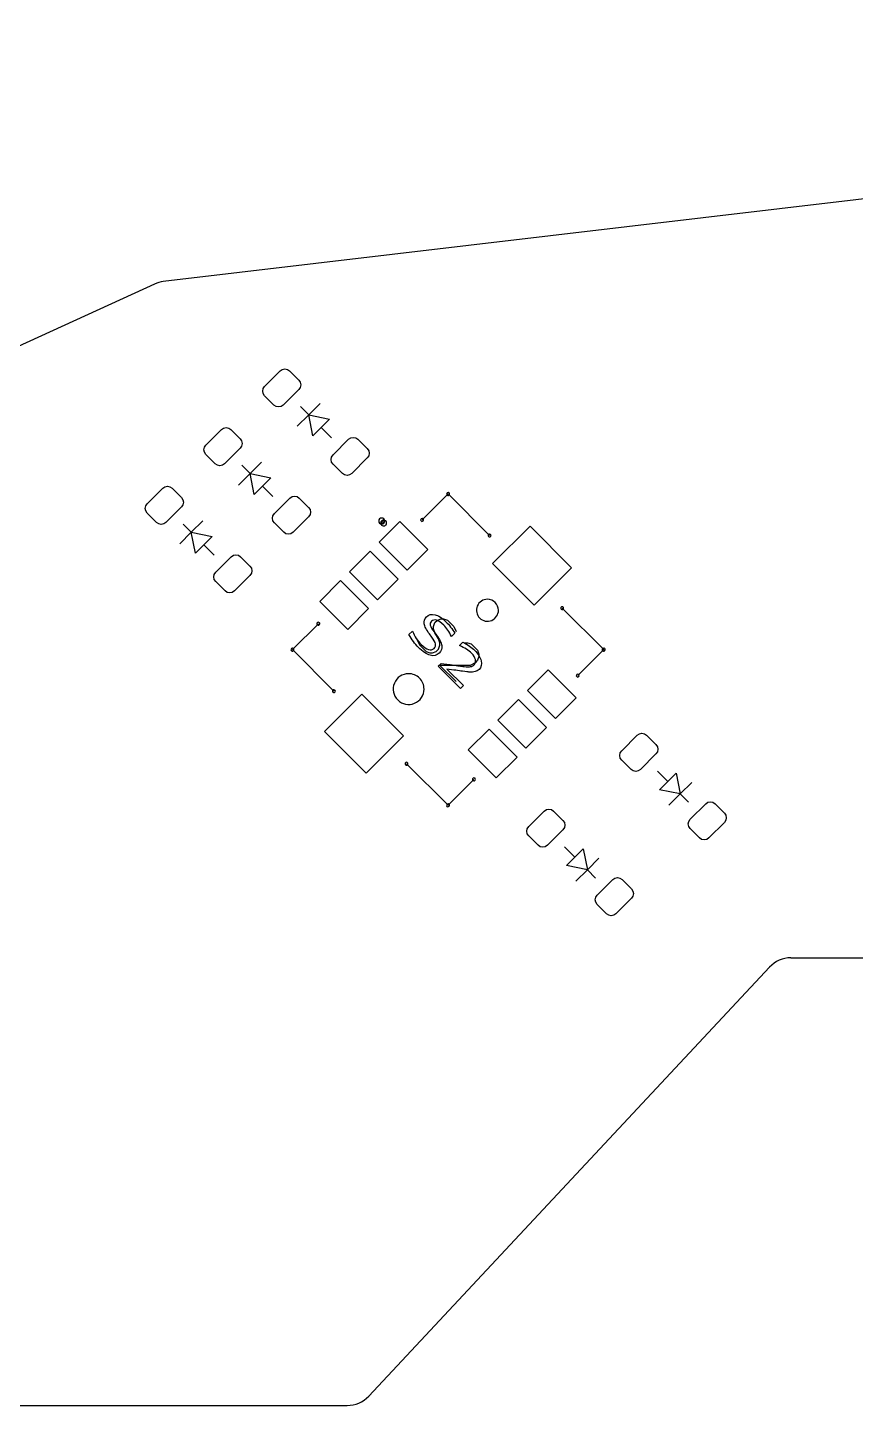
# Model space of a CAD drawing. Header units: millimetres. Extents: x 10 to 287, y 10 to 200.
# Drawn here: x 42.42 to 70.63, y 102.16 to 149.1 of the extents above; entities that cross this region are included whole.
import ezdxf

# ---------------------------------------------------------------- set-up
doc = ezdxf.new("R2010")
doc.units = ezdxf.units.MM
doc.layers.get('0').update_dxf_attribs({"linetype": 'CONTINUOUS'})

msp = doc.modelspace()

# ---------------------------------------------------------------- linework, layer by layer
at = {"color": 7}
for points in [[(120.4495, 149.1021), (47.0489, 140.4462)], [(46.7503, 140.3626), (20.0831, 128.1747)], [(51.7197, 136.1875), (52.0025, 135.9047), (51.6136, 135.5158)], [(52.0025, 135.9047), (52.3914, 136.2936)], [(52.0025, 135.9047), (52.7096, 135.7633)], [(52.1439, 135.1976), (52.0025, 135.9047)], [(52.7096, 135.7633), (52.1439, 135.1976)], [(52.4268, 135.4804), (52.7803, 135.1269)], [(50.0025, 133.9047), (50.3914, 134.2936)], [(49.7197, 134.1875), (50.0025, 133.9047), (49.6136, 133.5158)], [(50.0025, 133.9047), (50.7096, 133.7633)], [(50.1439, 133.1976), (50.0025, 133.9047)], [(50.7096, 133.7633), (50.1439, 133.1976)], [(50.4268, 133.4804), (50.7803, 133.1269)], [(56.75, 133.2105), (58.1642, 131.7963)], [(58.1642, 131.7963), (56.75, 133.2105)], [(47.7197, 132.1875), (48.0025, 131.9047), (47.6136, 131.5158)], [(48.0025, 131.9047), (48.3914, 132.2936)], [(54.4873, 132.2913), (54.558, 132.2206)], [(48.0025, 131.9047), (48.7096, 131.7633)], [(48.1439, 131.1976), (48.0025, 131.9047)], [(48.7096, 131.7633), (48.1439, 131.1976)], [(48.4268, 131.4804), (48.7803, 131.1269)], [(60.6391, 129.3214), (62.0533, 127.9072)], [(61.1694, 127.0233), (62.0533, 127.9072), (60.6391, 129.3214)], [(51.4467, 127.9072), (52.3306, 128.7911)], [(52.3306, 128.7911), (51.4467, 127.9072)], [(55.7024, 128.2281), (55.788, 128.057), (56.0018, 127.8432), (56.1301, 127.8004), (56.2156, 127.8004), (56.3439, 127.8432), (56.4294, 127.9287), (56.4722, 128.057), (56.4722, 128.1425), (56.4294, 128.2708), (56.3011, 128.4846), (56.2584, 128.6129), (56.2584, 128.6985), (56.3011, 128.8268), (56.3867, 128.9123), (56.5149, 128.955), (56.6005, 128.955), (56.7288, 128.9123), (56.9426, 128.6985), (57.0281, 128.5274)], [(55.41687, 128.419507), (55.538475, 128.541112)], [(56.198652, 128.334601), (56.114882, 128.44643)], [(56.275434, 128.511574), (56.357824, 128.399953)], [(56.981848, 128.465798), (56.866673, 128.350624)], [(57.138563, 128.043663), (57.25783, 128.16293)], [(51.4467, 127.9072), (52.8609, 126.493)], [(52.8609, 126.493), (51.4467, 127.9072)], [(57.3274, 128.1425), (57.413, 128.1425), (57.5413, 128.0998), (57.7551, 127.886), (57.7978, 127.7577), (57.7978, 127.6721), (57.7551, 127.5439), (57.6696, 127.4583), (57.4985, 127.3728), (56.4722, 127.3728), (57.0281, 126.8169)], [(62.0533, 127.9072), (61.1694, 127.0233)], [(56.711704, 127.246279), (57.272264, 126.685718), (57.172875, 126.586328), (56.419099, 127.340104), (56.518489, 127.439493)], [(55.3358, 124.0181), (56.75, 122.6039)], [(56.75, 122.6039), (55.3358, 124.0181)], [(64.2399, 123.4173), (63.8864, 123.7708)], [(63.9571, 123.1344), (64.5228, 123.7001)], [(64.5228, 123.7001), (64.6642, 122.993), (63.9571, 123.1344)], [(64.6642, 122.993), (65.0531, 123.3819)], [(64.6642, 122.993), (64.2753, 122.6041)], [(64.9471, 122.7101), (64.6642, 122.993)], [(61.0732, 120.834), (60.7197, 121.1875)], [(60.7904, 120.5511), (61.3561, 121.1168)], [(61.3561, 121.1168), (61.4975, 120.4097), (60.7904, 120.5511)], [(61.4975, 120.4097), (61.8864, 120.7986)], [(61.4975, 120.4097), (61.1086, 120.0208)], [(61.7803, 120.1269), (61.4975, 120.4097)], [(68.4342, 117.4072), (97.0946, 117.4072)], [(54.0465, 102.4745), (67.7035, 117.0899)], [(20.5, 102.1572), (53.3158, 102.1572)]]:
    msp.add_lwpolyline(points, dxfattribs=at)
for points in [[(51.0302, 137.4073), (51.1032, 137.4561), (51.1893, 137.4732), (51.2754, 137.4561), (51.3484, 137.4073), (51.6666, 137.0891), (51.7154, 137.0161), (51.7325, 136.93), (51.7154, 136.8439), (51.6666, 136.7709), (51.1363, 136.2406), (51.0633, 136.1918), (50.9772, 136.1747), (50.8911, 136.1918), (50.8181, 136.2406), (50.4999, 136.5588), (50.4511, 136.6318), (50.434, 136.7179), (50.4511, 136.804), (50.4999, 136.877)], [(51.0302, 137.4073), (51.1032, 137.4561), (51.1893, 137.4732), (51.2754, 137.4561), (51.3484, 137.4073), (51.6666, 137.0891), (51.7154, 137.0161), (51.7325, 136.93), (51.7154, 136.8439), (51.6666, 136.7709), (51.1363, 136.2406), (51.0633, 136.1918), (50.9772, 136.1747), (50.8911, 136.1918), (50.8181, 136.2406), (50.4999, 136.5588), (50.4511, 136.6318), (50.434, 136.7179), (50.4511, 136.804), (50.4999, 136.877)], [(51.0302, 137.4073), (51.1032, 137.4561), (51.1893, 137.4732), (51.2754, 137.4561), (51.3484, 137.4073), (51.6666, 137.0891), (51.7154, 137.0161), (51.7325, 136.93), (51.7154, 136.8439), (51.6666, 136.7709), (51.1363, 136.2406), (51.0633, 136.1918), (50.9772, 136.1747), (50.8911, 136.1918), (50.8181, 136.2406), (50.4999, 136.5588), (50.4511, 136.6318), (50.434, 136.7179), (50.4511, 136.804), (50.4999, 136.877)], [(49.0302, 135.4073), (49.1032, 135.4561), (49.1893, 135.4732), (49.2754, 135.4561), (49.3484, 135.4073), (49.6666, 135.0891), (49.7154, 135.0161), (49.7325, 134.93), (49.7154, 134.8439), (49.6666, 134.7709), (49.1363, 134.2406), (49.0633, 134.1918), (48.9772, 134.1747), (48.8911, 134.1918), (48.8181, 134.2406), (48.4999, 134.5588), (48.4511, 134.6318), (48.434, 134.7179), (48.4511, 134.804), (48.4999, 134.877)], [(49.0302, 135.4073), (49.1032, 135.4561), (49.1893, 135.4732), (49.2754, 135.4561), (49.3484, 135.4073), (49.6666, 135.0891), (49.7154, 135.0161), (49.7325, 134.93), (49.7154, 134.8439), (49.6666, 134.7709), (49.1363, 134.2406), (49.0633, 134.1918), (48.9772, 134.1747), (48.8911, 134.1918), (48.8181, 134.2406), (48.4999, 134.5588), (48.4511, 134.6318), (48.434, 134.7179), (48.4511, 134.804), (48.4999, 134.877)], [(49.0302, 135.4073), (49.1032, 135.4561), (49.1893, 135.4732), (49.2754, 135.4561), (49.3484, 135.4073), (49.6666, 135.0891), (49.7154, 135.0161), (49.7325, 134.93), (49.7154, 134.8439), (49.6666, 134.7709), (49.1363, 134.2406), (49.0633, 134.1918), (48.9772, 134.1747), (48.8911, 134.1918), (48.8181, 134.2406), (48.4999, 134.5588), (48.4511, 134.6318), (48.434, 134.7179), (48.4511, 134.804), (48.4999, 134.877)], [(53.3637, 135.0738), (53.4367, 135.1226), (53.5228, 135.1397), (53.6089, 135.1226), (53.6819, 135.0738), (54.0001, 134.7556), (54.0489, 134.6826), (54.066, 134.5965), (54.0489, 134.5104), (54.0001, 134.4374), (53.4698, 133.9071), (53.3968, 133.8583), (53.3107, 133.8412), (53.2246, 133.8583), (53.1516, 133.9071), (52.8334, 134.2253), (52.7846, 134.2983), (52.7675, 134.3844), (52.7846, 134.4705), (52.8334, 134.5435)], [(53.3637, 135.0738), (53.4367, 135.1226), (53.5228, 135.1397), (53.6089, 135.1226), (53.6819, 135.0738), (54.0001, 134.7556), (54.0489, 134.6826), (54.066, 134.5965), (54.0489, 134.5104), (54.0001, 134.4374), (53.4698, 133.9071), (53.3968, 133.8583), (53.3107, 133.8412), (53.2246, 133.8583), (53.1516, 133.9071), (52.8334, 134.2253), (52.7846, 134.2983), (52.7675, 134.3844), (52.7846, 134.4705), (52.8334, 134.5435)], [(53.3637, 135.0738), (53.4367, 135.1226), (53.5228, 135.1397), (53.6089, 135.1226), (53.6819, 135.0738), (54.0001, 134.7556), (54.0489, 134.6826), (54.066, 134.5965), (54.0489, 134.5104), (54.0001, 134.4374), (53.4698, 133.9071), (53.3968, 133.8583), (53.3107, 133.8412), (53.2246, 133.8583), (53.1516, 133.9071), (52.8334, 134.2253), (52.7846, 134.2983), (52.7675, 134.3844), (52.7846, 134.4705), (52.8334, 134.5435)], [(47.0302, 133.4073), (47.1032, 133.4561), (47.1893, 133.4732), (47.2754, 133.4561), (47.3484, 133.4073), (47.6666, 133.0891), (47.7154, 133.0161), (47.7325, 132.93), (47.7154, 132.8439), (47.6666, 132.7709), (47.1363, 132.2406), (47.0633, 132.1918), (46.9772, 132.1747), (46.8911, 132.1918), (46.8181, 132.2406), (46.4999, 132.5588), (46.4511, 132.6318), (46.434, 132.7179), (46.4511, 132.804), (46.4999, 132.877)], [(47.0302, 133.4073), (47.1032, 133.4561), (47.1893, 133.4732), (47.2754, 133.4561), (47.3484, 133.4073), (47.6666, 133.0891), (47.7154, 133.0161), (47.7325, 132.93), (47.7154, 132.8439), (47.6666, 132.7709), (47.1363, 132.2406), (47.0633, 132.1918), (46.9772, 132.1747), (46.8911, 132.1918), (46.8181, 132.2406), (46.4999, 132.5588), (46.4511, 132.6318), (46.434, 132.7179), (46.4511, 132.804), (46.4999, 132.877)], [(47.0302, 133.4073), (47.1032, 133.4561), (47.1893, 133.4732), (47.2754, 133.4561), (47.3484, 133.4073), (47.6666, 133.0891), (47.7154, 133.0161), (47.7325, 132.93), (47.7154, 132.8439), (47.6666, 132.7709), (47.1363, 132.2406), (47.0633, 132.1918), (46.9772, 132.1747), (46.8911, 132.1918), (46.8181, 132.2406), (46.4999, 132.5588), (46.4511, 132.6318), (46.434, 132.7179), (46.4511, 132.804), (46.4999, 132.877)], [(51.3637, 133.0738), (51.4367, 133.1226), (51.5228, 133.1397), (51.6089, 133.1226), (51.6819, 133.0738), (52.0001, 132.7556), (52.0489, 132.6826), (52.066, 132.5965), (52.0489, 132.5104), (52.0001, 132.4374), (51.4698, 131.9071), (51.3968, 131.8583), (51.3107, 131.8412), (51.2246, 131.8583), (51.1516, 131.9071), (50.8334, 132.2253), (50.7846, 132.2983), (50.7675, 132.3844), (50.7846, 132.4705), (50.8334, 132.5435)], [(51.3637, 133.0738), (51.4367, 133.1226), (51.5228, 133.1397), (51.6089, 133.1226), (51.6819, 133.0738), (52.0001, 132.7556), (52.0489, 132.6826), (52.066, 132.5965), (52.0489, 132.5104), (52.0001, 132.4374), (51.4698, 131.9071), (51.3968, 131.8583), (51.3107, 131.8412), (51.2246, 131.8583), (51.1516, 131.9071), (50.8334, 132.2253), (50.7846, 132.2983), (50.7675, 132.3844), (50.7846, 132.4705), (50.8334, 132.5435)], [(51.3637, 133.0738), (51.4367, 133.1226), (51.5228, 133.1397), (51.6089, 133.1226), (51.6819, 133.0738), (52.0001, 132.7556), (52.0489, 132.6826), (52.066, 132.5965), (52.0489, 132.5104), (52.0001, 132.4374), (51.4698, 131.9071), (51.3968, 131.8583), (51.3107, 131.8412), (51.2246, 131.8583), (51.1516, 131.9071), (50.8334, 132.2253), (50.7846, 132.2983), (50.7675, 132.3844), (50.7846, 132.4705), (50.8334, 132.5435)], [(55.8661, 132.3266), (56.75, 133.2105)], [(56.75, 133.2605), (56.75, 133.2605)], [(54.4873, 132.3913)], [(55.3535, 130.6119), (54.3989, 131.5665), (55.106, 132.2736), (56.0606, 131.319)], [(55.3535, 130.6119), (54.3989, 131.5665), (55.106, 132.2736), (56.0606, 131.319)], [(55.3535, 130.6119), (54.3989, 131.5665), (55.106, 132.2736), (56.0606, 131.319)], [(54.558, 132.3206)], [(55.8661, 132.3766)], [(59.6845, 129.4275), (58.2703, 130.8417), (59.5431, 132.1145), (60.9573, 130.7003)], [(59.6845, 129.4275), (58.2703, 130.8417), (59.5431, 132.1145), (60.9573, 130.7003)], [(59.6845, 129.4275), (58.2703, 130.8417), (59.5431, 132.1145), (60.9573, 130.7003)], [(58.1642, 131.8463)], [(49.3637, 131.0738), (49.4367, 131.1226), (49.5228, 131.1397), (49.6089, 131.1226), (49.6819, 131.0738), (50.0001, 130.7556), (50.0489, 130.6826), (50.066, 130.5965), (50.0489, 130.5104), (50.0001, 130.4374), (49.4698, 129.9071), (49.3968, 129.8583), (49.3107, 129.8412), (49.2246, 129.8583), (49.1516, 129.9071), (48.8334, 130.2253), (48.7846, 130.2983), (48.7675, 130.3844), (48.7846, 130.4705), (48.8334, 130.5435)], [(49.3637, 131.0738), (49.4367, 131.1226), (49.5228, 131.1397), (49.6089, 131.1226), (49.6819, 131.0738), (50.0001, 130.7556), (50.0489, 130.6826), (50.066, 130.5965), (50.0489, 130.5104), (50.0001, 130.4374), (49.4698, 129.9071), (49.3968, 129.8583), (49.3107, 129.8412), (49.2246, 129.8583), (49.1516, 129.9071), (48.8334, 130.2253), (48.7846, 130.2983), (48.7675, 130.3844), (48.7846, 130.4705), (48.8334, 130.5435)], [(49.3637, 131.0738), (49.4367, 131.1226), (49.5228, 131.1397), (49.6089, 131.1226), (49.6819, 131.0738), (50.0001, 130.7556), (50.0489, 130.6826), (50.066, 130.5965), (50.0489, 130.5104), (50.0001, 130.4374), (49.4698, 129.9071), (49.3968, 129.8583), (49.3107, 129.8412), (49.2246, 129.8583), (49.1516, 129.9071), (48.8334, 130.2253), (48.7846, 130.2983), (48.7675, 130.3844), (48.7846, 130.4705), (48.8334, 130.5435)], [(54.3458, 129.6043), (53.3912, 130.5589), (54.0983, 131.266), (55.0529, 130.3114)], [(54.3458, 129.6043), (53.3912, 130.5589), (54.0983, 131.266), (55.0529, 130.3114)], [(54.3458, 129.6043), (53.3912, 130.5589), (54.0983, 131.266), (55.0529, 130.3114)], [(53.3382, 128.5966), (52.3836, 129.5512), (53.0907, 130.2583), (54.0453, 129.3037)], [(53.3382, 128.5966), (52.3836, 129.5512), (53.0907, 130.2583), (54.0453, 129.3037)], [(53.3382, 128.5966), (52.3836, 129.5512), (53.0907, 130.2583), (54.0453, 129.3037)], [(58.0935, 129.6257)], [(58.0935, 129.6257)], [(58.0935, 129.6257)], [(58.0935, 129.6257)], [(58.0935, 129.6257)], [(58.0935, 129.6257)], [(60.6391, 129.3714)], [(52.3306, 128.8411)], [(56.98184, 128.465789)], [(51.4467, 127.9572), (51.4467, 127.9572)], [(62.0533, 127.9572), (62.0533, 127.9572)], [(56.711703, 127.246281)], [(55.4065, 127.0887)], [(55.4065, 127.0887)], [(55.4065, 127.0887)], [(55.4065, 127.0887)], [(55.4065, 127.0887)], [(55.4065, 127.0887)], [(60.4093, 125.5561), (59.4547, 126.5107), (60.1618, 127.2178), (61.1164, 126.2632)], [(60.4093, 125.5561), (59.4547, 126.5107), (60.1618, 127.2178), (61.1164, 126.2632)], [(60.4093, 125.5561), (59.4547, 126.5107), (60.1618, 127.2178), (61.1164, 126.2632)], [(61.1694, 127.0733)], [(53.9569, 123.6999), (52.5427, 125.1141), (53.8155, 126.3869), (55.2297, 124.9727)], [(53.9569, 123.6999), (52.5427, 125.1141), (53.8155, 126.3869), (55.2297, 124.9727)], [(53.9569, 123.6999), (52.5427, 125.1141), (53.8155, 126.3869), (55.2297, 124.9727)], [(52.8609, 126.543)], [(59.4017, 124.5484), (58.4471, 125.503), (59.1542, 126.2101), (60.1088, 125.2555)], [(59.4017, 124.5484), (58.4471, 125.503), (59.1542, 126.2101), (60.1088, 125.2555)], [(59.4017, 124.5484), (58.4471, 125.503), (59.1542, 126.2101), (60.1088, 125.2555)], [(58.394, 123.5408), (57.4394, 124.4954), (58.1465, 125.2025), (59.1011, 124.2479)], [(58.394, 123.5408), (57.4394, 124.4954), (58.1465, 125.2025), (59.1011, 124.2479)], [(58.394, 123.5408), (57.4394, 124.4954), (58.1465, 125.2025), (59.1011, 124.2479)], [(63.303, 123.8238), (63.23, 123.7751), (63.1439, 123.7579), (63.0578, 123.7751), (62.9848, 123.8238), (62.6666, 124.142), (62.6179, 124.215), (62.6007, 124.3011), (62.6179, 124.3872), (62.6666, 124.4602), (63.197, 124.9906), (63.27, 125.0393), (63.3561, 125.0565), (63.4422, 125.0393), (63.5152, 124.9906), (63.8334, 124.6724), (63.8821, 124.5994), (63.8993, 124.5133), (63.8821, 124.4272), (63.8334, 124.3542)], [(63.303, 123.8238), (63.23, 123.7751), (63.1439, 123.7579), (63.0578, 123.7751), (62.9848, 123.8238), (62.6666, 124.142), (62.6179, 124.215), (62.6007, 124.3011), (62.6179, 124.3872), (62.6666, 124.4602), (63.197, 124.9906), (63.27, 125.0393), (63.3561, 125.0565), (63.4422, 125.0393), (63.5152, 124.9906), (63.8334, 124.6724), (63.8821, 124.5994), (63.8993, 124.5133), (63.8821, 124.4272), (63.8334, 124.3542)], [(63.303, 123.8238), (63.23, 123.7751), (63.1439, 123.7579), (63.0578, 123.7751), (62.9848, 123.8238), (62.6666, 124.142), (62.6179, 124.215), (62.6007, 124.3011), (62.6179, 124.3872), (62.6666, 124.4602), (63.197, 124.9906), (63.27, 125.0393), (63.3561, 125.0565), (63.4422, 125.0393), (63.5152, 124.9906), (63.8334, 124.6724), (63.8821, 124.5994), (63.8993, 124.5133), (63.8821, 124.4272), (63.8334, 124.3542)], [(55.3358, 124.0681)], [(56.75, 122.6039), (57.6339, 123.4878)], [(57.6339, 123.5378)], [(56.75, 122.6539), (56.75, 122.6539)], [(65.6365, 121.4904), (65.5635, 121.4416), (65.4774, 121.4245), (65.3913, 121.4416), (65.3183, 121.4904), (65.0001, 121.8086), (64.9513, 121.8816), (64.9342, 121.9677), (64.9513, 122.0538), (65.0001, 122.1268), (65.5304, 122.6571), (65.6034, 122.7059), (65.6895, 122.723), (65.7756, 122.7059), (65.8486, 122.6571), (66.1668, 122.3389), (66.2156, 122.2659), (66.2327, 122.1798), (66.2156, 122.0937), (66.1668, 122.0207)], [(65.6365, 121.4904), (65.5635, 121.4416), (65.4774, 121.4245), (65.3913, 121.4416), (65.3183, 121.4904), (65.0001, 121.8086), (64.9513, 121.8816), (64.9342, 121.9677), (64.9513, 122.0538), (65.0001, 122.1268), (65.5304, 122.6571), (65.6034, 122.7059), (65.6895, 122.723), (65.7756, 122.7059), (65.8486, 122.6571), (66.1668, 122.3389), (66.2156, 122.2659), (66.2327, 122.1798), (66.2156, 122.0937), (66.1668, 122.0207)], [(65.6365, 121.4904), (65.5635, 121.4416), (65.4774, 121.4245), (65.3913, 121.4416), (65.3183, 121.4904), (65.0001, 121.8086), (64.9513, 121.8816), (64.9342, 121.9677), (64.9513, 122.0538), (65.0001, 122.1268), (65.5304, 122.6571), (65.6034, 122.7059), (65.6895, 122.723), (65.7756, 122.7059), (65.8486, 122.6571), (66.1668, 122.3389), (66.2156, 122.2659), (66.2327, 122.1798), (66.2156, 122.0937), (66.1668, 122.0207)], [(60.1363, 121.2406), (60.0633, 121.1918), (59.9772, 121.1747), (59.8911, 121.1918), (59.8181, 121.2406), (59.4999, 121.5588), (59.4511, 121.6318), (59.434, 121.7179), (59.4511, 121.804), (59.4999, 121.877), (60.0302, 122.4073), (60.1032, 122.4561), (60.1893, 122.4732), (60.2754, 122.4561), (60.3484, 122.4073), (60.6666, 122.0891), (60.7154, 122.0161), (60.7325, 121.93), (60.7154, 121.8439), (60.6666, 121.7709)], [(60.1363, 121.2406), (60.0633, 121.1918), (59.9772, 121.1747), (59.8911, 121.1918), (59.8181, 121.2406), (59.4999, 121.5588), (59.4511, 121.6318), (59.434, 121.7179), (59.4511, 121.804), (59.4999, 121.877), (60.0302, 122.4073), (60.1032, 122.4561), (60.1893, 122.4732), (60.2754, 122.4561), (60.3484, 122.4073), (60.6666, 122.0891), (60.7154, 122.0161), (60.7325, 121.93), (60.7154, 121.8439), (60.6666, 121.7709)], [(60.1363, 121.2406), (60.0633, 121.1918), (59.9772, 121.1747), (59.8911, 121.1918), (59.8181, 121.2406), (59.4999, 121.5588), (59.4511, 121.6318), (59.434, 121.7179), (59.4511, 121.804), (59.4999, 121.877), (60.0302, 122.4073), (60.1032, 122.4561), (60.1893, 122.4732), (60.2754, 122.4561), (60.3484, 122.4073), (60.6666, 122.0891), (60.7154, 122.0161), (60.7325, 121.93), (60.7154, 121.8439), (60.6666, 121.7709)], [(62.4698, 118.9071), (62.3968, 118.8583), (62.3107, 118.8412), (62.2246, 118.8583), (62.1516, 118.9071), (61.8334, 119.2253), (61.7846, 119.2983), (61.7675, 119.3844), (61.7846, 119.4705), (61.8334, 119.5435), (62.3637, 120.0738), (62.4367, 120.1226), (62.5228, 120.1397), (62.6089, 120.1226), (62.6819, 120.0738), (63.0001, 119.7556), (63.0489, 119.6826), (63.066, 119.5965), (63.0489, 119.5104), (63.0001, 119.4374)], [(62.4698, 118.9071), (62.3968, 118.8583), (62.3107, 118.8412), (62.2246, 118.8583), (62.1516, 118.9071), (61.8334, 119.2253), (61.7846, 119.2983), (61.7675, 119.3844), (61.7846, 119.4705), (61.8334, 119.5435), (62.3637, 120.0738), (62.4367, 120.1226), (62.5228, 120.1397), (62.6089, 120.1226), (62.6819, 120.0738), (63.0001, 119.7556), (63.0489, 119.6826), (63.066, 119.5965), (63.0489, 119.5104), (63.0001, 119.4374)], [(62.4698, 118.9071), (62.3968, 118.8583), (62.3107, 118.8412), (62.2246, 118.8583), (62.1516, 118.9071), (61.8334, 119.2253), (61.7846, 119.2983), (61.7675, 119.3844), (61.7846, 119.4705), (61.8334, 119.5435), (62.3637, 120.0738), (62.4367, 120.1226), (62.5228, 120.1397), (62.6089, 120.1226), (62.6819, 120.0738), (63.0001, 119.7556), (63.0489, 119.6826), (63.066, 119.5965), (63.0489, 119.5104), (63.0001, 119.4374)]]:
    msp.add_lwpolyline(points, close=True, dxfattribs=at)
for points in [[(47.0489, 140.4462), (46.945625, 140.434028), (46.844881, 140.405823), (46.7503, 140.3626)], [(56.703806, 133.229634), (56.696067, 133.21095), (56.700345, 133.189445), (56.714645, 133.175145)], [(56.703806, 133.229634), (56.696067, 133.21095), (56.700345, 133.189445), (56.714645, 133.175145)], [(56.75, 133.2605), (56.729777, 133.2605), (56.711545, 133.248318), (56.703806, 133.229634)], [(56.75, 133.2605), (56.729777, 133.2605), (56.711545, 133.248318), (56.703806, 133.229634)], [(56.714645, 133.175145), (56.728945, 133.160845), (56.75045, 133.156567), (56.769134, 133.164306)], [(56.714645, 133.175145), (56.728945, 133.160845), (56.75045, 133.156567), (56.769134, 133.164306)], [(56.785355, 133.245855), (56.775979, 133.255232), (56.763261, 133.2605), (56.75, 133.2605)], [(56.785355, 133.245855), (56.775979, 133.255232), (56.763261, 133.2605), (56.75, 133.2605)], [(56.769134, 133.164306), (56.787818, 133.172045), (56.8, 133.190277), (56.8, 133.2105)], [(56.769134, 133.164306), (56.787818, 133.172045), (56.8, 133.190277), (56.8, 133.2105)], [(56.8, 133.2105), (56.8, 133.223761), (56.794732, 133.236479), (56.785355, 133.245855)], [(56.8, 133.2105), (56.8, 133.223761), (56.794732, 133.236479), (56.785355, 133.245855)], [(54.4873, 132.3913), (54.432072, 132.3913), (54.3873, 132.346528), (54.3873, 132.2913)], [(54.558011, 132.362011), (54.539257, 132.380764), (54.513822, 132.3913), (54.4873, 132.3913)], [(54.3873, 132.2913), (54.3873, 132.236072), (54.432072, 132.1913), (54.4873, 132.1913)], [(54.465612, 132.258868), (54.450134, 132.221501), (54.45869, 132.178489), (54.487289, 132.149889)], [(54.558, 132.3206), (54.517554, 132.3206), (54.48109, 132.296236), (54.465612, 132.258868)], [(54.4873, 132.2913), (54.468351, 132.271681), (54.468622, 132.240496), (54.487909, 132.221209)], [(54.487289, 132.149889), (54.515889, 132.12129), (54.558901, 132.112734), (54.596268, 132.128212)], [(54.535925, 132.304935), (54.518444, 132.309511), (54.499854, 132.304298), (54.4873, 132.2913)], [(54.4873, 132.1913), (54.542528, 132.1913), (54.5873, 132.236072), (54.5873, 132.2913)], [(54.487909, 132.221209), (54.507196, 132.201922), (54.538381, 132.201651), (54.558, 132.2206)], [(54.571635, 132.269225), (54.567059, 132.286707), (54.553407, 132.300359), (54.535925, 132.304935)], [(54.628711, 132.291311), (54.609957, 132.310064), (54.584522, 132.3206), (54.558, 132.3206)], [(54.558, 132.2206), (54.570998, 132.233154), (54.576211, 132.251744), (54.571635, 132.269225)], [(54.5873, 132.2913), (54.5873, 132.317822), (54.576764, 132.343257), (54.558011, 132.362011)], [(54.596268, 132.128212), (54.633636, 132.14369), (54.658, 132.180154), (54.658, 132.2206)], [(54.658, 132.2206), (54.658, 132.247122), (54.647464, 132.272557), (54.628711, 132.291311)], [(55.819906, 132.345734), (55.812167, 132.32705), (55.816445, 132.305545), (55.830745, 132.291245)], [(55.8661, 132.3766), (55.845877, 132.3766), (55.827645, 132.364418), (55.819906, 132.345734)], [(55.830745, 132.291245), (55.845045, 132.276945), (55.86655, 132.272667), (55.885234, 132.280406)], [(55.901455, 132.361955), (55.892079, 132.371332), (55.879361, 132.3766), (55.8661, 132.3766)], [(55.885234, 132.280406), (55.903918, 132.288145), (55.9161, 132.306377), (55.9161, 132.3266)], [(55.9161, 132.3266), (55.9161, 132.339861), (55.910832, 132.352579), (55.901455, 132.361955)], [(58.118006, 131.815434), (58.110267, 131.79675), (58.114545, 131.775245), (58.128845, 131.760945)], [(58.1642, 131.8463), (58.143977, 131.8463), (58.125745, 131.834118), (58.118006, 131.815434)], [(58.128845, 131.760945), (58.143145, 131.746645), (58.16465, 131.742367), (58.183334, 131.750106)], [(58.2142, 131.7963), (58.2142, 131.823914), (58.191814, 131.8463), (58.1642, 131.8463)], [(58.183334, 131.750106), (58.202018, 131.757845), (58.2142, 131.776077), (58.2142, 131.7963)], [(58.0935, 129.6257), (57.941827, 129.6257), (57.805088, 129.534334), (57.747045, 129.394206)], [(58.0935, 129.6257), (57.941827, 129.6257), (57.805088, 129.534334), (57.747045, 129.394206)], [(58.0935, 129.6257), (57.941827, 129.6257), (57.805088, 129.534334), (57.747045, 129.394206)], [(58.0935, 129.6257), (57.941827, 129.6257), (57.805088, 129.534334), (57.747045, 129.394206)], [(58.0935, 129.6257), (57.941827, 129.6257), (57.805088, 129.534334), (57.747045, 129.394206)], [(58.0935, 129.6257), (57.941827, 129.6257), (57.805088, 129.534334), (57.747045, 129.394206)], [(58.358665, 129.515865), (58.288339, 129.586191), (58.192956, 129.6257), (58.0935, 129.6257)], [(58.358665, 129.515865), (58.288339, 129.586191), (58.192956, 129.6257), (58.0935, 129.6257)], [(58.358665, 129.515865), (58.288339, 129.586191), (58.192956, 129.6257), (58.0935, 129.6257)], [(58.358665, 129.515865), (58.288339, 129.586191), (58.192956, 129.6257), (58.0935, 129.6257)], [(58.358665, 129.515865), (58.288339, 129.586191), (58.192956, 129.6257), (58.0935, 129.6257)], [(58.358665, 129.515865), (58.288339, 129.586191), (58.192956, 129.6257), (58.0935, 129.6257)], [(56.013103, 129.025276), (56.090275, 129.102448), (56.187919, 129.126411), (56.306032, 129.097162)], [(57.747045, 129.394206), (57.689002, 129.254078), (57.721086, 129.092784), (57.828335, 128.985535)], [(57.747045, 129.394206), (57.689002, 129.254078), (57.721086, 129.092784), (57.828335, 128.985535)], [(57.747045, 129.394206), (57.689002, 129.254078), (57.721086, 129.092784), (57.828335, 128.985535)], [(57.747045, 129.394206), (57.689002, 129.254078), (57.721086, 129.092784), (57.828335, 128.985535)], [(57.747045, 129.394206), (57.689002, 129.254078), (57.721086, 129.092784), (57.828335, 128.985535)], [(57.747045, 129.394206), (57.689002, 129.254078), (57.721086, 129.092784), (57.828335, 128.985535)], [(58.237006, 128.904245), (58.377134, 128.962288), (58.4685, 129.099027), (58.4685, 129.2507)], [(58.237006, 128.904245), (58.377134, 128.962288), (58.4685, 129.099027), (58.4685, 129.2507)], [(58.237006, 128.904245), (58.377134, 128.962288), (58.4685, 129.099027), (58.4685, 129.2507)], [(58.237006, 128.904245), (58.377134, 128.962288), (58.4685, 129.099027), (58.4685, 129.2507)], [(58.237006, 128.904245), (58.377134, 128.962288), (58.4685, 129.099027), (58.4685, 129.2507)], [(58.237006, 128.904245), (58.377134, 128.962288), (58.4685, 129.099027), (58.4685, 129.2507)], [(58.4685, 129.2507), (58.4685, 129.350156), (58.428991, 129.445539), (58.358665, 129.515865)], [(58.4685, 129.2507), (58.4685, 129.350156), (58.428991, 129.445539), (58.358665, 129.515865)], [(58.4685, 129.2507), (58.4685, 129.350156), (58.428991, 129.445539), (58.358665, 129.515865)], [(58.4685, 129.2507), (58.4685, 129.350156), (58.428991, 129.445539), (58.358665, 129.515865)], [(58.4685, 129.2507), (58.4685, 129.350156), (58.428991, 129.445539), (58.358665, 129.515865)], [(58.4685, 129.2507), (58.4685, 129.350156), (58.428991, 129.445539), (58.358665, 129.515865)], [(60.592906, 129.340534), (60.585167, 129.32185), (60.589445, 129.300345), (60.603745, 129.286045)], [(60.6391, 129.3714), (60.618877, 129.3714), (60.600645, 129.359218), (60.592906, 129.340534)], [(60.603745, 129.286045), (60.618045, 129.271745), (60.63955, 129.267467), (60.658234, 129.275206)], [(60.674455, 129.356755), (60.665079, 129.366132), (60.652361, 129.3714), (60.6391, 129.3714)], [(60.658234, 129.275206), (60.676918, 129.282945), (60.6891, 129.301177), (60.6891, 129.3214)], [(60.6891, 129.3214), (60.6891, 129.334661), (60.683832, 129.347379), (60.674455, 129.356755)], [(52.284406, 128.810234), (52.276667, 128.79155), (52.280945, 128.770045), (52.295245, 128.755745)], [(52.3306, 128.8411), (52.310377, 128.8411), (52.292145, 128.828918), (52.284406, 128.810234)], [(52.295245, 128.755745), (52.309545, 128.741445), (52.33105, 128.737167), (52.349734, 128.744906)], [(52.365955, 128.826455), (52.356579, 128.835832), (52.343861, 128.8411), (52.3306, 128.8411)], [(52.349734, 128.744906), (52.368418, 128.752645), (52.3806, 128.770877), (52.3806, 128.7911)], [(52.3806, 128.7911), (52.3806, 128.804361), (52.375332, 128.817079), (52.365955, 128.826455)], [(55.937311, 128.78887), (55.921188, 128.879823), (55.946452, 128.958625), (56.013103, 129.025276)], [(56.114882, 128.44643), (56.012624, 128.58377), (55.953434, 128.697916), (55.937311, 128.78887)], [(56.183878, 128.873233), (56.145294, 128.834648), (56.131698, 128.78978), (56.143092, 128.738627)], [(56.143092, 128.738627), (56.155409, 128.687334), (56.199524, 128.611649), (56.275434, 128.511574)], [(56.361049, 128.908872), (56.288925, 128.931102), (56.229868, 128.919223), (56.183878, 128.873233)], [(56.306032, 129.097162), (56.424678, 129.067385), (56.548936, 128.987562), (56.678806, 128.857692)], [(56.601218, 128.743529), (56.513754, 128.830992), (56.433698, 128.886107), (56.361049, 128.908872)], [(56.742074, 128.571107), (56.698528, 128.635697), (56.651575, 128.693171), (56.601218, 128.743529)], [(56.678806, 128.857692), (56.734465, 128.802034), (56.787481, 128.741612), (56.837854, 128.676427)], [(56.837854, 128.676427), (56.888227, 128.611243), (56.936222, 128.54103), (56.98184, 128.465789)], [(57.828335, 128.985535), (57.935584, 128.878286), (58.096878, 128.846202), (58.237006, 128.904245)], [(57.828335, 128.985535), (57.935584, 128.878286), (58.096878, 128.846202), (58.237006, 128.904245)], [(57.828335, 128.985535), (57.935584, 128.878286), (58.096878, 128.846202), (58.237006, 128.904245)], [(57.828335, 128.985535), (57.935584, 128.878286), (58.096878, 128.846202), (58.237006, 128.904245)], [(57.828335, 128.985535), (57.935584, 128.878286), (58.096878, 128.846202), (58.237006, 128.904245)], [(57.828335, 128.985535), (57.935584, 128.878286), (58.096878, 128.846202), (58.237006, 128.904245)], [(55.571758, 128.181605), (55.518031, 128.254037), (55.466401, 128.333338), (55.41687, 128.419507)], [(55.538475, 128.541112), (55.576781, 128.449018), (55.620388, 128.364875), (55.669295, 128.288684)], [(55.737426, 127.987878), (55.681238, 128.044067), (55.626015, 128.108642), (55.571758, 128.181605)], [(55.669295, 128.288684), (55.718202, 128.212491), (55.77287, 128.144181), (55.833299, 128.083751)], [(56.320005, 128.10451), (56.308653, 128.16419), (56.268203, 128.240887), (56.198652, 128.334601)], [(56.357824, 128.399953), (56.460863, 128.263397), (56.5195, 128.145517), (56.533734, 128.046313)], [(56.866673, 128.350624), (56.827154, 128.433023), (56.785621, 128.506517), (56.742074, 128.571107)], [(57.25783, 128.16293), (57.341596, 128.117357), (57.416446, 128.071348), (57.482378, 128.024904)], [(51.400506, 127.926334), (51.392767, 127.90765), (51.397045, 127.886145), (51.411345, 127.871845)], [(51.400506, 127.926334), (51.392767, 127.90765), (51.397045, 127.886145), (51.411345, 127.871845)], [(51.4467, 127.9572), (51.426477, 127.9572), (51.408245, 127.945018), (51.400506, 127.926334)], [(51.4467, 127.9572), (51.426477, 127.9572), (51.408245, 127.945018), (51.400506, 127.926334)], [(51.411345, 127.871845), (51.425645, 127.857545), (51.44715, 127.853267), (51.465834, 127.861006)], [(51.411345, 127.871845), (51.425645, 127.857545), (51.44715, 127.853267), (51.465834, 127.861006)], [(51.482055, 127.942555), (51.472679, 127.951932), (51.459961, 127.9572), (51.4467, 127.9572)], [(51.482055, 127.942555), (51.472679, 127.951932), (51.459961, 127.9572), (51.4467, 127.9572)], [(51.465834, 127.861006), (51.484518, 127.868745), (51.4967, 127.886977), (51.4967, 127.9072)], [(51.465834, 127.861006), (51.484518, 127.868745), (51.4967, 127.886977), (51.4967, 127.9072)], [(51.4967, 127.9072), (51.4967, 127.920461), (51.491432, 127.933179), (51.482055, 127.942555)], [(51.4967, 127.9072), (51.4967, 127.920461), (51.491432, 127.933179), (51.482055, 127.942555)], [(56.141626, 127.714634), (56.021112, 127.747844), (55.886379, 127.838926), (55.737426, 127.987878)], [(55.833299, 128.083751), (55.925003, 127.992048), (56.00902, 127.934533), (56.085351, 127.911207)], [(56.085351, 127.911207), (56.16168, 127.887882), (56.224401, 127.900775), (56.273512, 127.949887)], [(56.450062, 127.790894), (56.365484, 127.706316), (56.262672, 127.680896), (56.141626, 127.714634)], [(56.273512, 127.949887), (56.316387, 127.992761), (56.331884, 128.044302), (56.320005, 128.10451)], [(56.533734, 128.046313), (56.548891, 127.946972), (56.521, 127.861833), (56.450062, 127.790894)], [(57.375929, 127.923225), (57.307406, 127.966019), (57.228284, 128.006165), (57.138563, 128.043663)], [(57.555039, 127.782695), (57.504681, 127.833053), (57.444978, 127.879896), (57.375929, 127.923225)], [(57.482378, 128.024904), (57.548311, 127.978459), (57.604601, 127.931913), (57.651248, 127.885266)], [(57.683732, 127.566306), (57.668968, 127.639534), (57.62607, 127.711664), (57.555039, 127.782695)], [(57.651248, 127.885266), (57.774227, 127.762287), (57.849686, 127.641616), (57.877625, 127.523252)], [(62.007106, 127.926334), (61.999367, 127.90765), (62.003645, 127.886145), (62.017945, 127.871845)], [(62.007106, 127.926334), (61.999367, 127.90765), (62.003645, 127.886145), (62.017945, 127.871845)], [(62.0533, 127.9572), (62.033077, 127.9572), (62.014845, 127.945018), (62.007106, 127.926334)], [(62.0533, 127.9572), (62.033077, 127.9572), (62.014845, 127.945018), (62.007106, 127.926334)], [(62.017945, 127.871845), (62.032245, 127.857545), (62.05375, 127.853267), (62.072434, 127.861006)], [(62.017945, 127.871845), (62.032245, 127.857545), (62.05375, 127.853267), (62.072434, 127.861006)], [(62.088655, 127.942555), (62.079279, 127.951932), (62.066561, 127.9572), (62.0533, 127.9572)], [(62.088655, 127.942555), (62.079279, 127.951932), (62.066561, 127.9572), (62.0533, 127.9572)], [(62.072434, 127.861006), (62.091118, 127.868745), (62.1033, 127.886977), (62.1033, 127.9072)], [(62.072434, 127.861006), (62.091118, 127.868745), (62.1033, 127.886977), (62.1033, 127.9072)], [(62.1033, 127.9072), (62.1033, 127.920461), (62.098032, 127.933179), (62.088655, 127.942555)], [(62.1033, 127.9072), (62.1033, 127.920461), (62.098032, 127.933179), (62.088655, 127.942555)], [(56.518489, 127.439493), (56.62583, 127.424916), (56.770954, 127.404125), (56.953863, 127.37712)], [(57.238515, 127.171981), (57.113697, 127.189224), (56.938093, 127.213991), (56.711703, 127.246281)], [(56.953863, 127.37712), (57.137691, 127.349976), (57.254425, 127.33419), (57.304065, 127.329762)], [(57.304065, 127.329762), (57.397966, 127.320827), (57.469604, 127.320904), (57.51898, 127.329994)], [(57.51898, 127.329994), (57.569279, 127.338942), (57.608654, 127.357641), (57.637105, 127.386092)], [(57.637105, 127.386092), (57.683486, 127.432473), (57.699029, 127.492545), (57.683732, 127.566306)], [(57.806113, 127.232286), (57.770253, 127.196427), (57.726872, 127.1716), (57.675969, 127.157806)], [(57.877625, 127.523252), (57.905564, 127.404888), (57.881726, 127.3079), (57.806113, 127.232286)], [(54.921463, 126.764609), (54.840203, 126.56843), (54.88512, 126.342618), (55.035269, 126.192469)], [(54.921463, 126.764609), (54.840203, 126.56843), (54.88512, 126.342618), (55.035269, 126.192469)], [(54.921463, 126.764609), (54.840203, 126.56843), (54.88512, 126.342618), (55.035269, 126.192469)], [(54.921463, 126.764609), (54.840203, 126.56843), (54.88512, 126.342618), (55.035269, 126.192469)], [(54.921463, 126.764609), (54.840203, 126.56843), (54.88512, 126.342618), (55.035269, 126.192469)], [(54.921463, 126.764609), (54.840203, 126.56843), (54.88512, 126.342618), (55.035269, 126.192469)], [(55.4065, 127.0887), (55.194157, 127.0887), (55.002723, 126.960788), (54.921463, 126.764609)], [(55.4065, 127.0887), (55.194157, 127.0887), (55.002723, 126.960788), (54.921463, 126.764609)], [(55.4065, 127.0887), (55.194157, 127.0887), (55.002723, 126.960788), (54.921463, 126.764609)], [(55.4065, 127.0887), (55.194157, 127.0887), (55.002723, 126.960788), (54.921463, 126.764609)], [(55.4065, 127.0887), (55.194157, 127.0887), (55.002723, 126.960788), (54.921463, 126.764609)], [(55.4065, 127.0887), (55.194157, 127.0887), (55.002723, 126.960788), (54.921463, 126.764609)], [(55.777731, 126.934931), (55.679274, 127.033388), (55.545739, 127.0887), (55.4065, 127.0887)], [(55.777731, 126.934931), (55.679274, 127.033388), (55.545739, 127.0887), (55.4065, 127.0887)], [(55.777731, 126.934931), (55.679274, 127.033388), (55.545739, 127.0887), (55.4065, 127.0887)], [(55.777731, 126.934931), (55.679274, 127.033388), (55.545739, 127.0887), (55.4065, 127.0887)], [(55.777731, 126.934931), (55.679274, 127.033388), (55.545739, 127.0887), (55.4065, 127.0887)], [(55.777731, 126.934931), (55.679274, 127.033388), (55.545739, 127.0887), (55.4065, 127.0887)], [(55.9315, 126.5637), (55.9315, 126.702939), (55.876188, 126.836474), (55.777731, 126.934931)], [(55.9315, 126.5637), (55.9315, 126.702939), (55.876188, 126.836474), (55.777731, 126.934931)], [(55.9315, 126.5637), (55.9315, 126.702939), (55.876188, 126.836474), (55.777731, 126.934931)], [(55.9315, 126.5637), (55.9315, 126.702939), (55.876188, 126.836474), (55.777731, 126.934931)], [(55.9315, 126.5637), (55.9315, 126.702939), (55.876188, 126.836474), (55.777731, 126.934931)], [(55.9315, 126.5637), (55.9315, 126.702939), (55.876188, 126.836474), (55.777731, 126.934931)], [(57.463158, 127.143776), (57.438603, 127.145722), (57.363722, 127.155124), (57.238515, 127.171981)], [(57.675969, 127.157806), (57.625986, 127.143867), (57.555049, 127.13919), (57.463158, 127.143776)], [(61.123206, 127.042434), (61.115467, 127.02375), (61.119745, 127.002245), (61.134045, 126.987945)], [(61.1694, 127.0733), (61.149177, 127.0733), (61.130945, 127.061118), (61.123206, 127.042434)], [(61.134045, 126.987945), (61.148345, 126.973645), (61.16985, 126.969367), (61.188534, 126.977106)], [(61.2194, 127.0233), (61.2194, 127.050914), (61.197014, 127.0733), (61.1694, 127.0733)], [(61.188534, 126.977106), (61.207218, 126.984845), (61.2194, 127.003077), (61.2194, 127.0233)], [(52.814706, 126.512134), (52.806967, 126.49345), (52.811245, 126.471945), (52.825545, 126.457645)], [(52.8609, 126.543), (52.840677, 126.543), (52.822445, 126.530818), (52.814706, 126.512134)], [(52.825545, 126.457645), (52.839845, 126.443345), (52.86135, 126.439067), (52.880034, 126.446806)], [(52.9109, 126.493), (52.9109, 126.520614), (52.888514, 126.543), (52.8609, 126.543)], [(52.880034, 126.446806), (52.898718, 126.454545), (52.9109, 126.472777), (52.9109, 126.493)], [(55.607409, 126.078663), (55.803588, 126.159923), (55.9315, 126.351357), (55.9315, 126.5637)], [(55.607409, 126.078663), (55.803588, 126.159923), (55.9315, 126.351357), (55.9315, 126.5637)], [(55.607409, 126.078663), (55.803588, 126.159923), (55.9315, 126.351357), (55.9315, 126.5637)], [(55.607409, 126.078663), (55.803588, 126.159923), (55.9315, 126.351357), (55.9315, 126.5637)], [(55.607409, 126.078663), (55.803588, 126.159923), (55.9315, 126.351357), (55.9315, 126.5637)], [(55.607409, 126.078663), (55.803588, 126.159923), (55.9315, 126.351357), (55.9315, 126.5637)], [(55.035269, 126.192469), (55.185418, 126.04232), (55.41123, 125.997403), (55.607409, 126.078663)], [(55.035269, 126.192469), (55.185418, 126.04232), (55.41123, 125.997403), (55.607409, 126.078663)], [(55.035269, 126.192469), (55.185418, 126.04232), (55.41123, 125.997403), (55.607409, 126.078663)], [(55.035269, 126.192469), (55.185418, 126.04232), (55.41123, 125.997403), (55.607409, 126.078663)], [(55.035269, 126.192469), (55.185418, 126.04232), (55.41123, 125.997403), (55.607409, 126.078663)], [(55.035269, 126.192469), (55.185418, 126.04232), (55.41123, 125.997403), (55.607409, 126.078663)], [(55.289606, 124.037234), (55.281867, 124.01855), (55.286145, 123.997045), (55.300445, 123.982745)], [(55.3358, 124.0681), (55.315577, 124.0681), (55.297345, 124.055918), (55.289606, 124.037234)], [(55.300445, 123.982745), (55.314745, 123.968445), (55.33625, 123.964167), (55.354934, 123.971906)], [(55.371155, 124.053455), (55.361779, 124.062832), (55.349061, 124.0681), (55.3358, 124.0681)], [(55.354934, 123.971906), (55.373618, 123.979645), (55.3858, 123.997877), (55.3858, 124.0181)], [(55.3858, 124.0181), (55.3858, 124.031361), (55.380532, 124.044079), (55.371155, 124.053455)], [(57.587706, 123.506934), (57.579967, 123.48825), (57.584245, 123.466745), (57.598545, 123.452445)], [(57.6339, 123.5378), (57.613677, 123.5378), (57.595445, 123.525618), (57.587706, 123.506934)], [(57.669255, 123.523155), (57.659879, 123.532532), (57.647161, 123.5378), (57.6339, 123.5378)], [(57.653034, 123.441606), (57.671718, 123.449345), (57.6839, 123.467577), (57.6839, 123.4878)], [(57.6839, 123.4878), (57.6839, 123.501061), (57.678632, 123.513779), (57.669255, 123.523155)], [(57.598545, 123.452445), (57.612845, 123.438145), (57.63435, 123.433867), (57.653034, 123.441606)], [(56.703806, 122.623034), (56.696067, 122.60435), (56.700345, 122.582845), (56.714645, 122.568545)], [(56.703806, 122.623034), (56.696067, 122.60435), (56.700345, 122.582845), (56.714645, 122.568545)], [(56.75, 122.6539), (56.729777, 122.6539), (56.711545, 122.641718), (56.703806, 122.623034)], [(56.75, 122.6539), (56.729777, 122.6539), (56.711545, 122.641718), (56.703806, 122.623034)], [(56.714645, 122.568545), (56.728945, 122.554245), (56.75045, 122.549967), (56.769134, 122.557706)], [(56.714645, 122.568545), (56.728945, 122.554245), (56.75045, 122.549967), (56.769134, 122.557706)], [(56.785355, 122.639255), (56.775979, 122.648632), (56.763261, 122.6539), (56.75, 122.6539)], [(56.785355, 122.639255), (56.775979, 122.648632), (56.763261, 122.6539), (56.75, 122.6539)], [(56.769134, 122.557706), (56.787818, 122.565445), (56.8, 122.583677), (56.8, 122.6039)], [(56.769134, 122.557706), (56.787818, 122.565445), (56.8, 122.583677), (56.8, 122.6039)], [(56.8, 122.6039), (56.8, 122.617161), (56.794732, 122.629879), (56.785355, 122.639255)], [(56.8, 122.6039), (56.8, 122.617161), (56.794732, 122.629879), (56.785355, 122.639255)], [(68.4342, 117.4072), (68.1572, 117.4072), (67.892608, 117.292304), (67.7035, 117.0899)], [(53.3158, 102.1572), (53.5928, 102.1572), (53.857392, 102.272096), (54.0465, 102.4745)]]:
    msp.add_open_spline(points, degree=3, dxfattribs=at)

doc.saveas('drawing.dxf')
